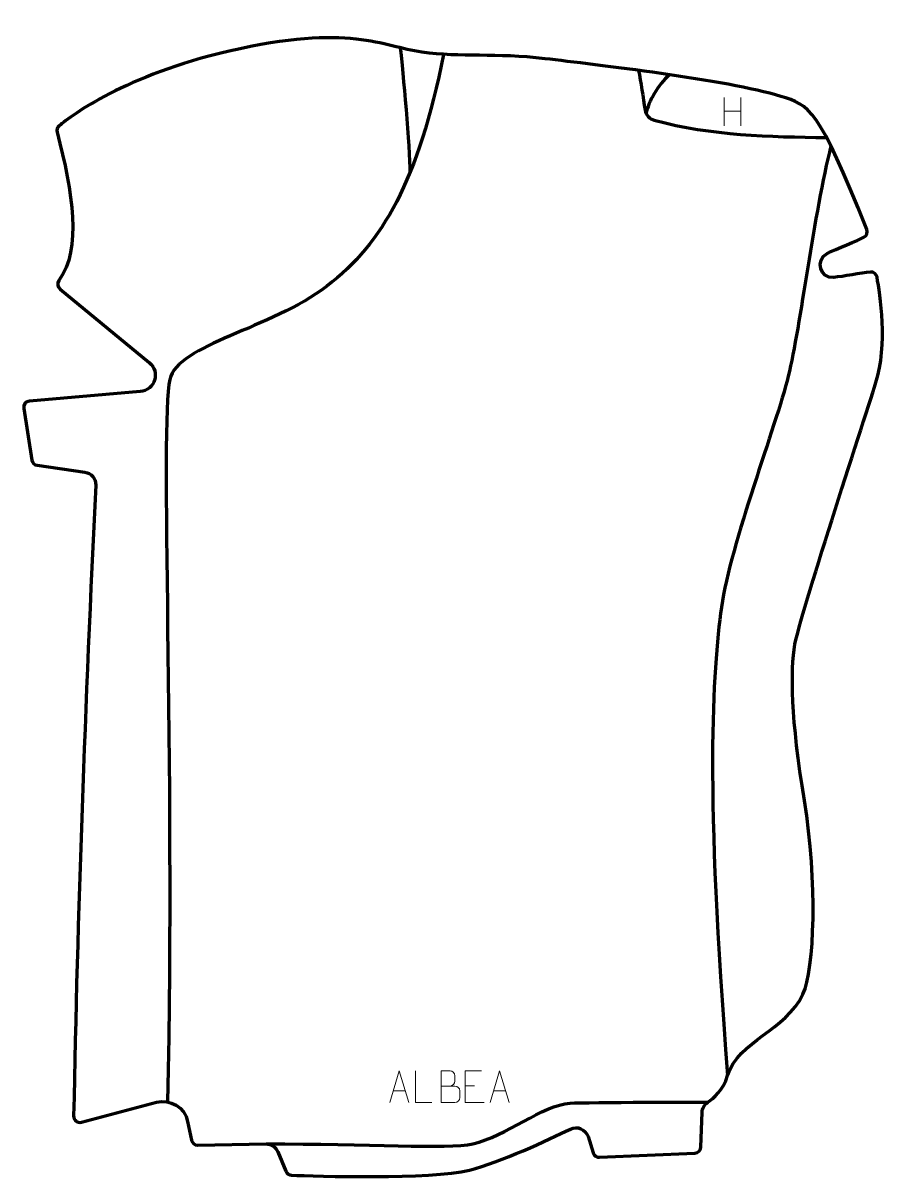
# Model space of a CAD drawing. Header units: millimetres. Extents: x -339 to 343, y -451 to 460.
import ezdxf

# ---------------------------------------------------------------- set-up
doc = ezdxf.new("R2010")
doc.units = ezdxf.units.MM
doc.header["$MEASUREMENT"] = 0
for name, color, linetype in [('layer 1', 7, 'Continuous'), ('layer 2', 7, 'Continuous'), ('layer 3', 7, 'Continuous')]:
    doc.layers.add(name, color=color, linetype=linetype)

msp = doc.modelspace()

# ---------------------------------------------------------------- linework, layer by layer
at = {"layer": 'layer 1', "color": 250, "lineweight": 9}
for points in [[(213.7038, 401.3348), (213.7038, 401.3348), (213.7038, 379.1421), (213.7038, 379.1421)], [(226.8195, 401.3348), (226.8195, 401.3348), (226.8195, 378.9845), (226.8195, 378.9845)], [(213.7213, 390.6924), (213.7213, 390.6924), (226.8195, 390.6924), (226.8195, 390.6924)], [(-47.1056, -380.8226), (-47.1056, -380.8226), (-37.6099, -380.8226), (-37.6099, -380.8226)], [(9.6867, -376.998), (9.6867, -376.998), (16.8548, -376.998), (16.8548, -376.998)], [(31.8944, -380.8226), (31.8944, -380.8226), (41.3901, -380.8226), (41.3901, -380.8226)]]:
    msp.add_open_spline(points, degree=3, dxfattribs=at)
for points, knots in [([(-49.8282, -390.072), (-49.8282, -390.072), (-42.4572, -365.1185), (-42.4572, -365.1185), (-42.4572, -365.1185), (-42.4572, -365.1185), (-34.8873, -390.072), (-34.8873, -390.072)], [0, 0, 0, 0, 0.33333333, 0.33333333, 0.33333333, 0.33333333, 1, 1, 1, 1]), ([(-16.6986, -390.0794), (-16.6986, -390.0794), (-29.6477, -390.0794), (-29.6477, -390.0794), (-29.6477, -390.0794), (-29.6477, -390.0794), (-29.6477, -365.1258), (-29.6477, -365.1258)], [0, 0, 0, 0, 0.33333333, 0.33333333, 0.33333333, 0.33333333, 1, 1, 1, 1]), ([(-9.4078, -377.1072), (-5.7692, -377.1068), (-2.1821, -377.1068), (1.4573, -377.1072), (1.4573, -377.1072), (3.4327, -377.1245), (5.3563, -378.8606), (5.3563, -380.9102), (5.3563, -380.9102), (5.3559, -382.0388), (5.3559, -385.0882), (5.3563, -386.2171), (5.3563, -386.2171), (5.3739, -388.075), (3.8318, -390.0889), (1.5103, -390.072), (1.5103, -390.072), (-2.1295, -390.0716), (-5.7689, -390.0716), (-9.4078, -390.072), (-9.4078, -390.072), (-9.4078, -381.7537), (-9.4078, -373.4359), (-9.4078, -365.1184), (-9.4078, -365.1184), (-7.0341, -365.1184), (-4.66, -365.1184), (-2.2858, -365.1184), (-2.2858, -365.1184), (-0.605, -365.1008), (1.4918, -367.0113), (1.5095, -368.9737), (1.5095, -368.9737), (1.5091, -371.0398), (1.5091, -371.1858), (1.5095, -373.2523), (1.5095, -373.2523), (1.5268, -375.3184), (-0.3277, -377.1245), (-2.3377, -377.1072)], [0, 0, 0, 0, 0.09090909, 0.09090909, 0.09090909, 0.09090909, 0.18181818, 0.18181818, 0.18181818, 0.18181818, 0.27272727, 0.27272727, 0.27272727, 0.27272727, 0.36363636, 0.36363636, 0.36363636, 0.36363636, 0.45454545, 0.45454545, 0.45454545, 0.45454545, 0.54545455, 0.54545455, 0.54545455, 0.54545455, 0.63636364, 0.63636364, 0.63636364, 0.63636364, 0.72727273, 0.72727273, 0.72727273, 0.72727273, 0.81818182, 0.81818182, 0.81818182, 0.81818182, 1, 1, 1, 1]), ([(22.5606, -365.1183), (22.5606, -365.1183), (9.6867, -365.1183), (9.6867, -365.1183), (9.6867, -365.1183), (9.6867, -365.1183), (9.6867, -390.0719), (9.6867, -390.0719), (9.6867, -390.0719), (9.6867, -390.0719), (24.5525, -390.0719), (24.5525, -390.0719)], [0, 0, 0, 0, 0.25, 0.25, 0.25, 0.25, 0.5, 0.5, 0.5, 0.5, 1, 1, 1, 1]), ([(29.1718, -390.072), (29.1718, -390.072), (36.5428, -365.1185), (36.5428, -365.1185), (36.5428, -365.1185), (36.5428, -365.1185), (44.1127, -390.072), (44.1127, -390.072)], [0, 0, 0, 0, 0.33333333, 0.33333333, 0.33333333, 0.33333333, 1, 1, 1, 1])]:
    msp.add_open_spline(points, degree=3, knots=knots, dxfattribs=at)
at = {"layer": 'layer 2', "color": 12, "lineweight": 200}
msp.add_open_spline([(-131.604, -444.2804), (-131.604, -444.2804), (-137.9804, -428.9325), (-137.9804, -428.9325), (-137.9804, -428.9325), (-139.5291, -425.2054), (-143.1747, -422.7751), (-147.2178, -422.7751), (-147.2178, -422.7751), (-147.2178, -422.7751), (-201.0599, -423.7731), (-201.0599, -423.7731), (-201.0599, -423.7731), (-203.4098, -423.7731), (-205.4425, -422.1405), (-205.9445, -419.8495), (-205.9445, -419.8495), (-205.9445, -419.8495), (-208.9837, -404.9866), (-208.9837, -404.9866), (-208.9837, -404.9866), (-211.4185, -393.8784), (-222.6464, -387.0415), (-233.658, -389.9615), (-233.658, -389.9615), (-233.658, -389.9615), (-292.5077, -405.5687), (-292.5077, -405.5687), (-292.5077, -405.5687), (-295.7187, -406.4203), (-298.8545, -403.9703), (-298.7921, -400.6556), (-298.7921, -400.6556), (-295.828, -243.3066), (-289.7832, -77.0124), (-281.4259, 95.9976), (-281.4259, 95.9976), (-281.1772, 101.1418), (-284.8905, 105.6319), (-289.9994, 106.3604), (-289.9994, 106.3604), (-289.9994, 106.3604), (-327.5272, 111.7106), (-327.5272, 111.7106), (-327.5272, 111.7106), (-329.7024, 112.0207), (-331.4198, 113.7119), (-331.7599, 115.8784), (-331.7599, 115.8784), (-331.7599, 115.8784), (-338.1282, 156.4549), (-338.1282, 156.4549), (-338.1282, 156.4549), (-338.5762, 159.3113), (-336.5058, 161.949), (-333.6194, 162.1981), (-333.6194, 162.1981), (-333.6194, 162.1981), (-246.3499, 169.7352), (-246.3499, 169.7352), (-246.3499, 169.7352), (-234.7506, 170.7367), (-230.2181, 185.2817), (-239.2023, 192.6721), (-239.2023, 192.6721), (-239.2023, 192.6721), (-309.4622, 250.4663), (-309.4622, 250.4663), (-309.4622, 250.4663), (-311.4938, 252.1381), (-311.8766, 255.094), (-310.3395, 257.2276), (-310.3395, 257.2276), (-292.2325, 282.3634), (-299.5113, 326.3272), (-311.8822, 374.0683), (-311.8822, 374.0683), (-312.3659, 375.9338), (-311.7341, 377.909), (-310.2492, 379.1405), (-310.2492, 379.1405), (-300.1915, 387.482), (-258.2477, 418.881), (-176.3976, 437.8897), (-176.3976, 437.8897), (-81.3716, 459.958), (-55.3669, 441.476), (-24.5151, 437.091), (-24.5151, 437.091), (6.3363, 432.7063), (33.6167, 436.6405), (72.6099, 431.9366), (72.6099, 431.9366), (111.6028, 427.2326), (215.4588, 415.4237), (258.1484, 402.2877), (258.1484, 402.2877), (280.7566, 395.3309), (287.8227, 393.6379), (325.8468, 297.5508), (325.8468, 297.5508), (326.7669, 295.2263), (325.8264, 292.5805), (323.6406, 291.3613), (323.6406, 291.3613), (319.2326, 288.9028), (301.7684, 282.2685), (294.5957, 278.4422), (294.5957, 278.4422), (285.1218, 273.388), (289.2476, 258.5699), (299.9325, 259.6805), (299.9325, 259.6805), (307.1782, 260.4336), (321.5183, 263.1373), (328.7636, 263.8905), (328.7636, 263.8905), (331.2814, 264.1523), (333.5353, 262.2981), (333.9921, 259.8135), (333.9921, 259.8135), (336.4111, 246.6594), (342.523, 206.3923), (333.1352, 176.9318), (333.1352, 176.9318), (321.7627, 141.2445), (273.0565, -8.2719), (269.3572, -29.192), (269.3572, -29.192), (265.658, -50.1117), (266.2747, -88.26), (276.7557, -152.2504), (276.7557, -152.2504), (287.2367, -216.2411), (284.786, -285.1961), (275.673, -304.776), (275.673, -304.776), (262.3027, -333.5023), (224.74, -341.6567), (216.3351, -368.7511), (216.3351, -368.7511), (212.6951, -380.4852), (205.4754, -386.8331), (200.7892, -389.8684), (200.7892, -389.8684), (198.0263, -391.6576), (196.2924, -394.6615), (196.1843, -397.947), (196.1843, -397.947), (196.1843, -397.947), (195.2916, -425.0996), (195.2916, -425.0996), (195.2916, -425.0996), (195.2057, -427.7045), (193.1261, -429.8046), (190.5171, -429.921), (190.5171, -429.921), (190.5171, -429.921), (115.3757, -433.2681), (115.3757, -433.2681), (115.3757, -433.2681), (113.1063, -433.369), (111.0535, -431.9304), (110.3786, -429.7654), (110.3786, -429.7654), (110.3786, -429.7654), (106.3891, -416.9687), (106.3891, -416.9687), (106.3891, -416.9687), (104.5663, -411.1211), (97.9478, -408.2752), (92.4388, -410.9726), (92.4388, -410.9726), (74.59, -419.7112), (37.759, -436.9638), (12.8782, -443.2846), (12.8782, -443.2846), (-17.58, -451.0217), (-108.901, -448.0421), (-127.1752, -447.3556), (-127.1752, -447.3556), (-129.1271, -447.2822), (-130.8557, -446.081), (-131.604, -444.2804)], degree=3, knots=[0, 0, 0, 0, 0.0212766, 0.0212766, 0.0212766, 0.0212766, 0.04255319, 0.04255319, 0.04255319, 0.04255319, 0.06382979, 0.06382979, 0.06382979, 0.06382979, 0.08510638, 0.08510638, 0.08510638, 0.08510638, 0.10638298, 0.10638298, 0.10638298, 0.10638298, 0.12765957, 0.12765957, 0.12765957, 0.12765957, 0.14893617, 0.14893617, 0.14893617, 0.14893617, 0.17021277, 0.17021277, 0.17021277, 0.17021277, 0.19148936, 0.19148936, 0.19148936, 0.19148936, 0.21276596, 0.21276596, 0.21276596, 0.21276596, 0.23404255, 0.23404255, 0.23404255, 0.23404255, 0.25531915, 0.25531915, 0.25531915, 0.25531915, 0.27659574, 0.27659574, 0.27659574, 0.27659574, 0.29787234, 0.29787234, 0.29787234, 0.29787234, 0.31914894, 0.31914894, 0.31914894, 0.31914894, 0.34042553, 0.34042553, 0.34042553, 0.34042553, 0.36170213, 0.36170213, 0.36170213, 0.36170213, 0.38297872, 0.38297872, 0.38297872, 0.38297872, 0.40425532, 0.40425532, 0.40425532, 0.40425532, 0.42553191, 0.42553191, 0.42553191, 0.42553191, 0.44680851, 0.44680851, 0.44680851, 0.44680851, 0.46808511, 0.46808511, 0.46808511, 0.46808511, 0.4893617, 0.4893617, 0.4893617, 0.4893617, 0.5106383, 0.5106383, 0.5106383, 0.5106383, 0.53191489, 0.53191489, 0.53191489, 0.53191489, 0.55319149, 0.55319149, 0.55319149, 0.55319149, 0.57446809, 0.57446809, 0.57446809, 0.57446809, 0.59574468, 0.59574468, 0.59574468, 0.59574468, 0.61702128, 0.61702128, 0.61702128, 0.61702128, 0.63829787, 0.63829787, 0.63829787, 0.63829787, 0.65957447, 0.65957447, 0.65957447, 0.65957447, 0.68085106, 0.68085106, 0.68085106, 0.68085106, 0.70212766, 0.70212766, 0.70212766, 0.70212766, 0.72340426, 0.72340426, 0.72340426, 0.72340426, 0.74468085, 0.74468085, 0.74468085, 0.74468085, 0.76595745, 0.76595745, 0.76595745, 0.76595745, 0.78723404, 0.78723404, 0.78723404, 0.78723404, 0.80851064, 0.80851064, 0.80851064, 0.80851064, 0.82978723, 0.82978723, 0.82978723, 0.82978723, 0.85106383, 0.85106383, 0.85106383, 0.85106383, 0.87234043, 0.87234043, 0.87234043, 0.87234043, 0.89361702, 0.89361702, 0.89361702, 0.89361702, 0.91489362, 0.91489362, 0.91489362, 0.91489362, 0.93617021, 0.93617021, 0.93617021, 0.93617021, 0.95744681, 0.95744681, 0.95744681, 0.95744681, 1, 1, 1, 1], dxfattribs=at)
at = {"layer": 'layer 3', "color": 142, "lineweight": 200}
for points in [[(-41.5398, 440.6098), (-39.5364, 422.9783), (-33.8137, 361.5153), (-33.9855, 342.146)], [(170.3939, 419.3465), (161.2271, 411.1371), (153.7813, 397.7012), (152.0603, 388.9967)]]:
    msp.add_open_spline(points, degree=3, dxfattribs=at)
for points in [[(-7.3841, 435.3874), (-27.5837, 335.8981), (-55.0753, 286.8877), (-99.3013, 252.8909), (-99.3013, 252.8909), (-143.5269, 218.8933), (-216.9601, 206.979), (-223.0137, 179.4238), (-223.0137, 179.4238), (-231.1816, 142.2456), (-218.8302, -117.3974), (-224.8552, -389.626)], [(146.2089, 422.7481), (147.9079, 413.5733), (149.607, 401.6619), (151.306, 391.5168), (151.306, 391.5168), (151.9668, 387.5711), (154.698, 384.5578), (158.5601, 383.5143), (158.5601, 383.5143), (203.8114, 371.2869), (249.0629, 370.4126), (294.3143, 369.9004)], [(297.6617, 363.3969), (284.3873, 310.8475), (273.6297, 221.3813), (264.0673, 182.0163), (264.0673, 182.0163), (254.5053, 142.6512), (218.6465, 50.6101), (211.4745, 0.0073), (211.4745, 0.0073), (204.3029, -50.5959), (198.3264, -146.0265), (216.3351, -368.7512)], [(-147.218, -422.7751), (-66.7296, -422.1789), (-4.6779, -427.152), (15.6542, -422.5758), (15.6542, -422.5758), (41.5301, -416.7511), (70.4536, -392.0587), (92.3834, -390.624), (92.3834, -390.624), (105.5057, -389.7657), (200.7895, -389.8684), (200.7895, -389.8684)]]:
    msp.add_open_spline(points, degree=3, knots=[0, 0, 0, 0, 0.25, 0.25, 0.25, 0.25, 0.5, 0.5, 0.5, 0.5, 1, 1, 1, 1], dxfattribs=at)

doc.saveas('drawing.dxf')
